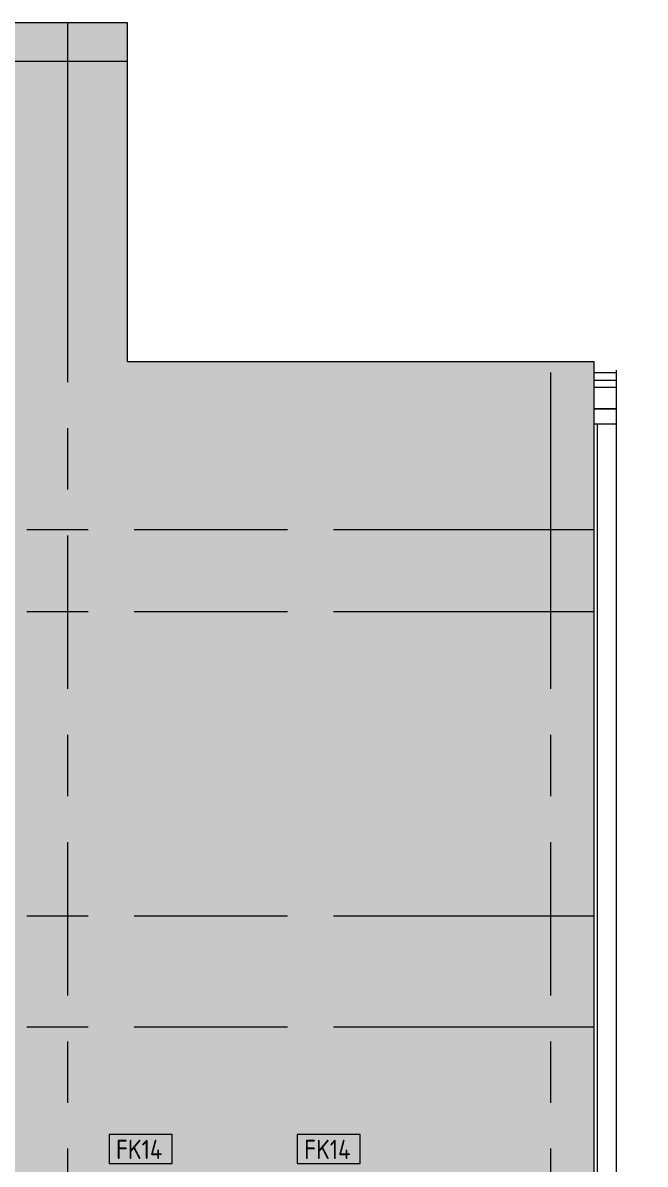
# Model space of a CAD drawing. Header units: millimetres. Extents: x -5426 to 189269, y -8553 to 29000.
# Drawn here: x 32844 to 39288, y 15578 to 27398 of the extents above; entities that cross this region are included whole.
import ezdxf

# ---------------------------------------------------------------- set-up
doc = ezdxf.new("R2010")
doc.units = ezdxf.units.MM
doc.linetypes.add('Осевая', pattern=[3175, 635, -476.25, 1587.5, -476.25])
for name, color, linetype, lineweight in [('A-DETL', 7, 'Continuous', 9), ('A-DETL-GENF', 7, 'Continuous', 9), ('A-WALL-IDEN', 7, 'Continuous', 9), ('Оси', 7, 'Continuous', 9), ('Оси-2', 7, 'Осевая', 9)]:
    doc.layers.add(name, color=color, linetype=linetype, lineweight=lineweight)
for name, color, linetype, lineweight, true_color in [('A-DETL-GENF-2', 7, 'Continuous', 9, 0xd4d4d4), ('A-WALL-1', 7, 'Continuous', 9, 0xc0c0c0), ('I-WALL-3', 7, 'Continuous', 9, 0xc0c0c0), ('S-WALL-ANLY', 7, 'Continuous', 13, 0x008040)]:
    doc.layers.add(name, color=color, linetype=linetype, lineweight=lineweight, true_color=true_color)
doc.styles.add('GOST Common_1', font='GOST_Common.ttf', dxfattribs={"width": 0.9, "height": 200})

# ---------------------------------------------------------------- blocks, each defined once
blk = doc.blocks.new('DET_L_Линия разрыва - М100-30654710-План отделки стен 3 этажа в осях 1-12')
at = {"layer": 'A-DETL-GENF'}
for p, q in [((11890, 300), (11740, 0)), ((12190, -300), (11890, 300)), ((11740, 0), (0, 0)), ((12340, 0), (12190, -300)), ((24080, 0), (12340, 0))]:
    blk.add_line(p, q, dxfattribs=at)
blk = doc.blocks.new('М_стена_0001 - Типоразмер_без рамки-25382661-План отделки стен 3 этажа в осях 1-12')
at = {"layer": 'A-WALL-IDEN'}
for p, q in [((3.26, 1.52), (-3.27, 1.52)), ((-3.27, 1.52), (-3.27, -1.48)), ((3.26, -1.48), (3.26, 1.52)), ((-3.27, -1.48), (3.26, -1.48))]:
    blk.add_line(p, q, dxfattribs=at)

msp = doc.modelspace()

# ---------------------------------------------------------------- hatches: boundary and pattern name
at = {"layer": 'A-DETL-GENF-2'}
msp.add_hatch(color=256, dxfattribs=at).paths.add_polyline_path([(-268, 14774.9), (-268, 15358), (38760, 15358), (38760, 23888.3), (33928.1, 23888.3), (33928.1, 27398.1), (-2409.1, 27398.1), (-2409.1, 14774.9), (-1574, 14774.9)])

# ---------------------------------------------------------------- linework, layer by layer
at = {"layer": 'A-DETL'}
for p, q in [((33928.1, 27398.1), (-2409.1, 27398.1)), ((33928.1, 23888.3), (33928.1, 27398.1)), ((38760, 23888.3), (33928.1, 23888.3)), ((38760, 15358), (38760, 23888.3))]:
    msp.add_line(p, q, dxfattribs=at)
at = {"layer": 'A-WALL-1'}
for p, q in [((38760, 23778), (38987.7, 23778)), ((38987.7, 23620), (38760, 23620))]:
    msp.add_line(p, q, dxfattribs=at)
at = {"layer": 'I-WALL-3'}
for p, q in [((38987.7, 23400), (38760, 23400)), ((38760, 23399.7), (38987.7, 23399.7)), ((38987.7, 23242.7), (38760, 23242.7)), ((38790, 23242.7), (38790, 15358))]:
    msp.add_line(p, q, dxfattribs=at)
at = {"layer": 'S-WALL-ANLY'}
msp.add_line((38760, 23698.7), (38987.7, 23698.7), dxfattribs=at)
msp.add_line((38760, 23698.7), (38987.7, 23698.7), dxfattribs=at)
at = {"layer": 'Оси'}
for p, q in [((33310, 24898.1), (33310, 27398.1)), ((31428.1, 27000), (33928.1, 27000)), ((38310, 21277.7), (38310, 23777.7)), ((36260, 22150), (38760, 22150)), ((36260, 21300), (38760, 21300)), ((36260, 18150), (38760, 18150)), ((36260, 17000), (38760, 17000))]:
    msp.add_line(p, q, dxfattribs=at)
at = {"layer": 'Оси-2'}
for p, q in [((33310, 339.8), (33310, 24898.1)), ((-2038.2, 22150), (36260, 22150)), ((-2038.2, 21300), (36260, 21300)), ((38310, 339.8), (38310, 21277.7)), ((-2038.2, 18150), (36260, 18150)), ((-2038.2, 17000), (36260, 17000))]:
    msp.add_line(p, q, dxfattribs=at)

# ---------------------------------------------------------------- block references
at = {"layer": 'A-DETL-GENF', "rotation": 90.00000000000031}
msp.add_blockref('DET_L_Линия разрыва - М100-30654710-План отделки стен 3 этажа в осях 1-12', (38987.7, -280), dxfattribs=at)
at = {"layer": 'A-WALL-IDEN', "xscale": 99.99999999999993, "yscale": 99.99999999999993, "zscale": 99.99999999999993}
for p in [(34063.7, 15732.5), (36012.3, 15732.5)]:
    msp.add_blockref('М_стена_0001 - Типоразмер_без рамки-25382661-План отделки стен 3 этажа в осях 1-12', p, dxfattribs=at)

# ---------------------------------------------------------------- texts
at = {"layer": 'A-WALL-IDEN', "char_height": 200, "width": 627.721, "attachment_point": 1, "style": 'GOST Common_1'}
for insert in [(33809.2, 15830.5), (35757.8, 15830.5)]:
    msp.add_mtext('FK14', dxfattribs=dict(at, insert=insert))

doc.saveas('drawing.dxf')
